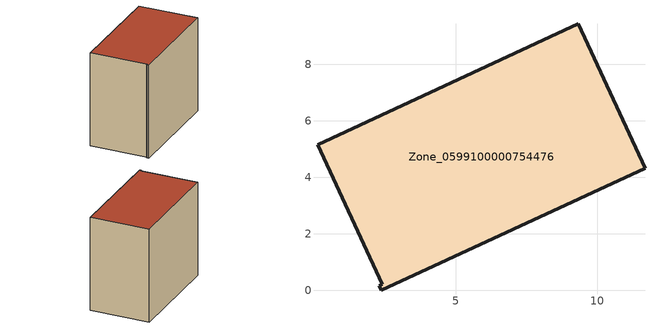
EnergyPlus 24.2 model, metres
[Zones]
Zone_0599100000754476
 floor ground (C_G): 2.29,0.15 2.39,0.2 0.1,5.15 9.33,9.42 11.69,4.32 2.36,0 z0.69
 wall outside (C_F): 11.69,4.32 9.33,9.42 0.1,5.15 2.39,0.2 2.29,0.15 2.36,0 11.69,4.32 z0.69:9.62
 roof outside (C_R): 2.39,0.2 2.29,0.15 2.36,0 11.69,4.32 9.33,9.42 0.1,5.15 z9.62
[BUILDING]
Pand.0599100000754476: North Axis=0; Terrain=City; Loads Convergence Tolerance Value=0.04; Temperature Convergence Tolerance Value=0.4; Solar Distribution=FullExterior; Maximum Number of Warmup Days=25; Minimum Number of Warmup Days=1
[Site:Location]
Rotterdam.The.Hague.AP_ZH_NLD Design_Conditions: Latitude=51.96; Longitude=4.45; Time Zone=1; Elevation=-4.5
[SITE:GROUNDTEMPERATURE:BUILDINGSURFACE]
18, 18, 18, 18, 18, 18, 18, 18, 18, 18, 18, 18
[MATERIAL] Thermal Absorptance=0.9; Solar Absorptance=0.7; Visible Absorptance=0.7
Name | Roughness | Thickness | Conductivity | Density | Specific Heat
G.TC.2006-2014 | MediumSmooth | 0.15 | 0.06 | 540 | 1210
F.TC.2006-2014 | Rough | 0.3 | 0.12 | 1920 | 840
R.TC.2006-2014 | MediumRough | 0.2 | 0.08 | 1500 | 1000
[CONSTRUCTION]
C_G: G.TC.2006-2014
C_F: F.TC.2006-2014
C_R: R.TC.2006-2014
[ZONE]
Zone_0599100000754476: Type=1; Multiplier=1; Ceiling Height=Autocalculate; Volume=Autocalculate; Floor Area=autocalculate; Part of Total Floor Area=Yes
[ZONEINFILTRATION:DESIGNFLOWRATE]
Infil_Zone_0599100000754476: Zone or ZoneList or Space or SpaceList=Zone_0599100000754476; Schedule=AlwaysOn; Design Flow Rate Calculation Method=Flow/Area; Flow Rate per Floor Area=0.0015; Constant Term Coefficient=1; Temperature Term Coefficient=0; Velocity Term Coefficient=0; Velocity Squared Term Coefficient=0
[HVACTEMPLATE:ZONE:IDEALLOADSAIRSYSTEM]
Zone_0599100000754476: Maximum Heating Supply Air Temperature=50; Minimum Cooling Supply Air Temperature=13; Maximum Heating Supply Air Humidity Ratio=0.0156; Minimum Cooling Supply Air Humidity Ratio=0.0077; Heating Limit=NoLimit; Cooling Limit=NoLimit; Dehumidification Control Type=ConstantSensibleHeatRatio; Cooling Sensible Heat Ratio=0.7; Dehumidification Setpoint=60; Humidification Control Type=None; Humidification Setpoint=30; Outdoor Air Method=None; Outdoor Air Flow Rate per Person=0.00944; Outdoor Air Flow Rate per Zone Floor Area=0; Outdoor Air Flow Rate per Zone=0; Demand Controlled Ventilation Type=None; Outdoor Air Economizer Type=NoEconomizer; Heat Recovery Type=None; Sensible Heat Recovery Effectiveness=0.7; Latent Heat Recovery Effectiveness=0.65
[ZONECONTROL:THERMOSTAT]
ThermostatControl_Zone_0599100000754476: Zone or ZoneList=Zone_0599100000754476; Control Type Schedule=DualSetpointControlType; Control 1=Thermostat_Zone_0599100000754476; Temperature Difference Between Cutout And Setpoint=0
[THERMOSTATSETPOINT:DUALSETPOINT]
Thermostat_Zone_0599100000754476: Heating Setpoint Temperature Schedule=HeatingSetpoint_Zone_0599100000754476; Cooling Setpoint Temperature Schedule=CoolingSetpoint_Zone_0599100000754476
[SCHEDULE:COMPACT]
HeatingSetpoint_Zone_0599100000754476: Through: 12/31, For: AllDays, Until: 24:00, 21
CoolingSetpoint_Zone_0599100000754476: Through: 12/31, For: AllDays, Until: 24:00, 24
DualSetpointControlType: Through: 12/31, For: AllDays, Until: 24:00, 4
AlwaysOn: Through: 12/31, For: AllDays, Until: 24:00, 1
